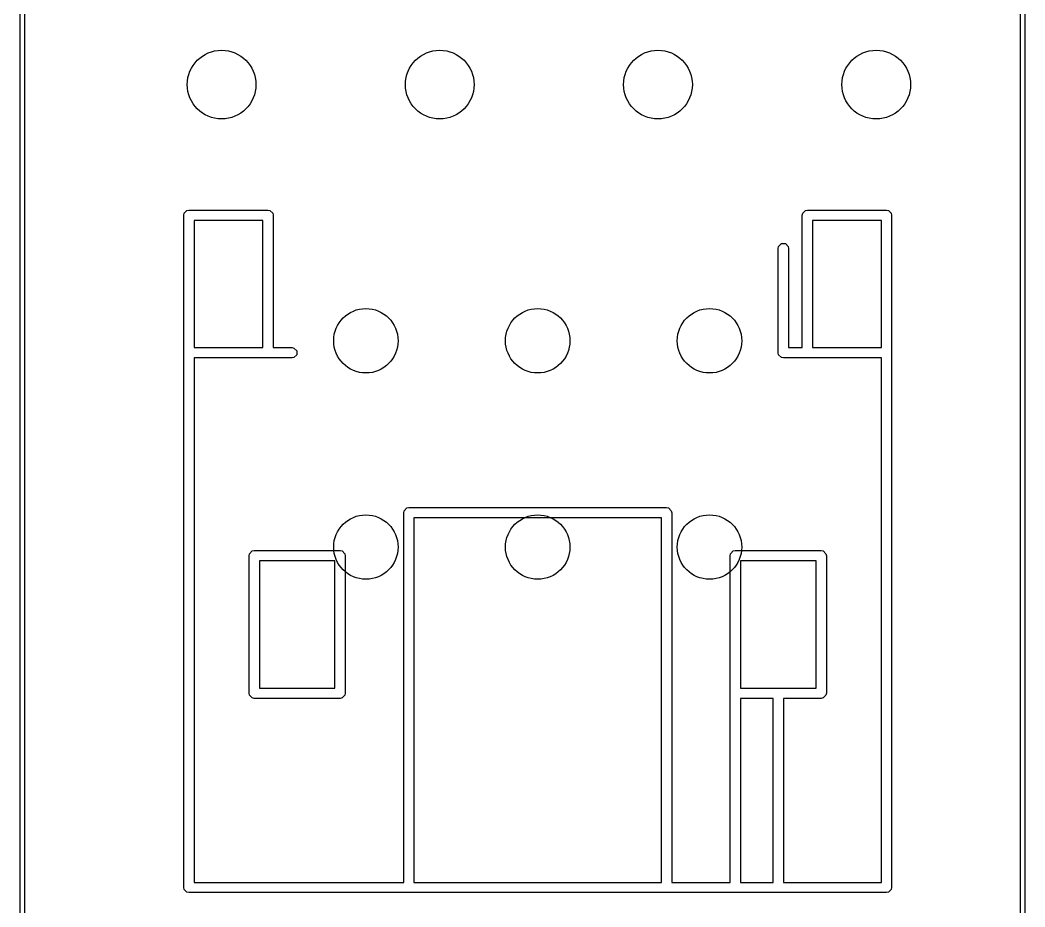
# Model space of a CAD drawing. Extents: x 144.8 to 156.5, y -78.8 to -40.5.
# Drawn here: x 144.78 to 156.47, y -72.59 to -62.27 of the extents above; entities that cross this region are included whole.
import ezdxf

# ---------------------------------------------------------------- set-up
doc = ezdxf.new("R2010")
doc.units = 0
doc.layers.add('BLACK', color=7, linetype='CONTINUOUS')

msp = doc.modelspace()

# ---------------------------------------------------------------- linework, layer by layer
at = {"layer": 'BLACK', "linetype": 'CONTINUOUS'}
for p, q in [((144.775, -78.8), (144.775, -40.5)), ((144.825, -40.525), (144.825, -78.775)), ((156.421071, -78.775), (156.421071, -40.525)), ((156.471071, -40.5), (156.471071, -78.8)), ((146.68, -64.54), (146.684567, -64.517039)), ((146.68, -72.36), (146.68, -64.54)), ((146.684567, -64.517039), (146.717039, -64.484567)), ((146.717039, -64.484567), (146.74, -64.48)), ((146.74, -64.48), (147.66, -64.48)), ((147.66, -64.48), (147.682961, -64.484567)), ((147.682961, -64.484567), (147.715433, -64.517039)), ((147.715433, -64.517039), (147.72, -64.54)), ((147.72, -64.54), (147.72, -66.08)), ((153.88, -64.54), (153.884567, -64.517039)), ((153.88, -66.08), (153.88, -64.54)), ((153.884567, -64.517039), (153.917039, -64.484567)), ((153.917039, -64.484567), (153.94, -64.48)), ((153.94, -64.48), (154.86, -64.48)), ((154.86, -64.48), (154.882961, -64.484567)), ((154.882961, -64.484567), (154.915433, -64.517039)), ((154.915433, -64.517039), (154.92, -64.54)), ((154.92, -64.54), (154.92, -72.36)), ((146.8, -64.6), (146.8, -66.08)), ((147.6, -64.6), (146.8, -64.6)), ((147.6, -66.08), (147.6, -64.6)), ((154, -64.6), (154, -66.08)), ((154.8, -64.6), (154, -64.6)), ((154.8, -66.08), (154.8, -64.6)), ((153.6, -64.925), (153.604567, -64.902039)), ((153.604567, -64.902039), (153.637039, -64.869567)), ((153.637039, -64.869567), (153.682961, -64.869567)), ((153.682961, -64.869567), (153.715433, -64.902039)), ((153.715433, -64.902039), (153.72, -64.925)), ((153.6, -66.14), (153.6, -64.925)), ((153.72, -64.925), (153.72, -66.08)), ((146.8, -66.08), (147.6, -66.08)), ((147.72, -66.08), (147.94, -66.08)), ((147.94, -66.08), (147.962961, -66.084567)), ((153.72, -66.08), (153.88, -66.08)), ((154, -66.08), (154.8, -66.08)), ((147.962961, -66.195433), (147.94, -66.2)), ((147.962961, -66.084567), (147.995433, -66.117039)), ((147.995433, -66.162961), (147.962961, -66.195433)), ((147.995433, -66.117039), (147.995433, -66.162961)), ((153.604567, -66.162961), (153.6, -66.14)), ((153.637039, -66.195433), (153.604567, -66.162961)), ((153.66, -66.2), (153.637039, -66.195433)), ((147.66, -66.2), (146.8, -66.2)), ((146.8, -66.2), (146.8, -72.3)), ((147.94, -66.2), (147.66, -66.2)), ((153.94, -66.2), (153.66, -66.2)), ((154.8, -66.2), (153.94, -66.2)), ((154.8, -72.3), (154.8, -66.2)), ((149.244567, -67.977039), (149.277039, -67.944567)), ((149.277039, -67.944567), (149.3, -67.94)), ((149.3, -67.94), (152.3, -67.94)), ((152.3, -67.94), (152.322961, -67.944567)), ((152.322961, -67.944567), (152.355433, -67.977039)), ((149.24, -68), (149.244567, -67.977039)), ((149.24, -72.3), (149.24, -68)), ((149.36, -68.06), (149.36, -72.3)), ((152.24, -68.06), (149.36, -68.06)), ((152.24, -72.3), (152.24, -68.06)), ((152.355433, -67.977039), (152.36, -68)), ((152.36, -68), (152.36, -72.3)), ((147.44, -68.5), (147.444567, -68.477039)), ((147.44, -70.1), (147.44, -68.5)), ((147.444567, -68.477039), (147.477039, -68.444567)), ((147.477039, -68.444567), (147.5, -68.44)), ((147.5, -68.44), (148.5, -68.44)), ((148.5, -68.44), (148.522961, -68.444567)), ((148.522961, -68.444567), (148.555433, -68.477039)), ((148.555433, -68.477039), (148.56, -68.5)), ((148.56, -68.5), (148.56, -70.1)), ((153.04, -68.5), (153.044567, -68.477039)), ((153.04, -70.1), (153.04, -68.5)), ((153.044567, -68.477039), (153.077039, -68.444567)), ((153.077039, -68.444567), (153.1, -68.44)), ((153.1, -68.44), (154.1, -68.44)), ((154.1, -68.44), (154.122961, -68.444567)), ((154.122961, -68.444567), (154.155433, -68.477039)), ((154.155433, -68.477039), (154.16, -68.5)), ((154.16, -68.5), (154.16, -70.1)), ((147.56, -68.56), (147.56, -70.04)), ((148.44, -68.56), (147.56, -68.56)), ((148.44, -70.04), (148.44, -68.56)), ((153.16, -68.56), (153.16, -70.04)), ((154.04, -68.56), (153.16, -68.56)), ((154.04, -70.04), (154.04, -68.56)), ((147.56, -70.04), (148.44, -70.04)), ((153.16, -70.04), (154.04, -70.04)), ((147.444567, -70.122961), (147.44, -70.1)), ((147.477039, -70.155433), (147.444567, -70.122961)), ((147.5, -70.16), (147.477039, -70.155433)), ((148.5, -70.16), (147.5, -70.16)), ((148.522961, -70.155433), (148.5, -70.16)), ((148.555433, -70.122961), (148.522961, -70.155433)), ((148.56, -70.1), (148.555433, -70.122961)), ((153.04, -72.3), (153.04, -70.1)), ((153.16, -70.16), (153.16, -72.3)), ((153.54, -70.16), (153.16, -70.16)), ((153.54, -72.3), (153.54, -70.16)), ((154.1, -70.16), (153.66, -70.16)), ((153.66, -70.16), (153.66, -72.3)), ((154.122961, -70.155433), (154.1, -70.16)), ((154.155433, -70.122961), (154.122961, -70.155433)), ((154.16, -70.1), (154.155433, -70.122961)), ((146.684567, -72.382961), (146.68, -72.36)), ((146.717039, -72.415433), (146.684567, -72.382961)), ((146.8, -72.3), (149.24, -72.3)), ((149.36, -72.3), (152.24, -72.3)), ((152.36, -72.3), (153.04, -72.3)), ((153.16, -72.3), (153.54, -72.3)), ((153.66, -72.3), (154.8, -72.3)), ((154.915433, -72.382961), (154.882961, -72.415433)), ((154.92, -72.36), (154.915433, -72.382961)), ((146.74, -72.42), (146.717039, -72.415433)), ((154.86, -72.42), (146.74, -72.42)), ((154.882961, -72.415433), (154.86, -72.42))]:
    msp.add_line(p, q, dxfattribs=at)
at = {"layer": 'BLACK'}
for centre, radius in [((147.12, -63.02), 0.4), ((147.12, -63.02), 0.4), ((149.66, -63.02), 0.4), ((149.66, -63.02), 0.4), ((152.2, -63.02), 0.4), ((152.2, -63.02), 0.4), ((154.74, -63.02), 0.4), ((154.74, -63.02), 0.4), ((148.8, -66), 0.375), ((148.8, -66), 0.375), ((150.8, -66), 0.375), ((150.8, -66), 0.375), ((152.8, -66), 0.375), ((152.8, -66), 0.375), ((148.8, -68.4), 0.375), ((148.8, -68.4), 0.375), ((150.8, -68.4), 0.375), ((150.8, -68.4), 0.375), ((152.8, -68.4), 0.375), ((152.8, -68.4), 0.375)]:
    msp.add_circle(centre, radius, dxfattribs=at)
at = {"layer": 'WHITE'}
for centre, radius in [((147.12, -63.02), 0.4), ((149.66, -63.02), 0.4), ((152.2, -63.02), 0.4), ((154.74, -63.02), 0.4), ((148.8, -66), 0.375), ((150.8, -66), 0.375), ((152.8, -66), 0.375), ((148.8, -68.4), 0.375), ((150.8, -68.4), 0.375), ((152.8, -68.4), 0.375)]:
    msp.add_circle(centre, radius, dxfattribs=at)

doc.saveas('drawing.dxf')
